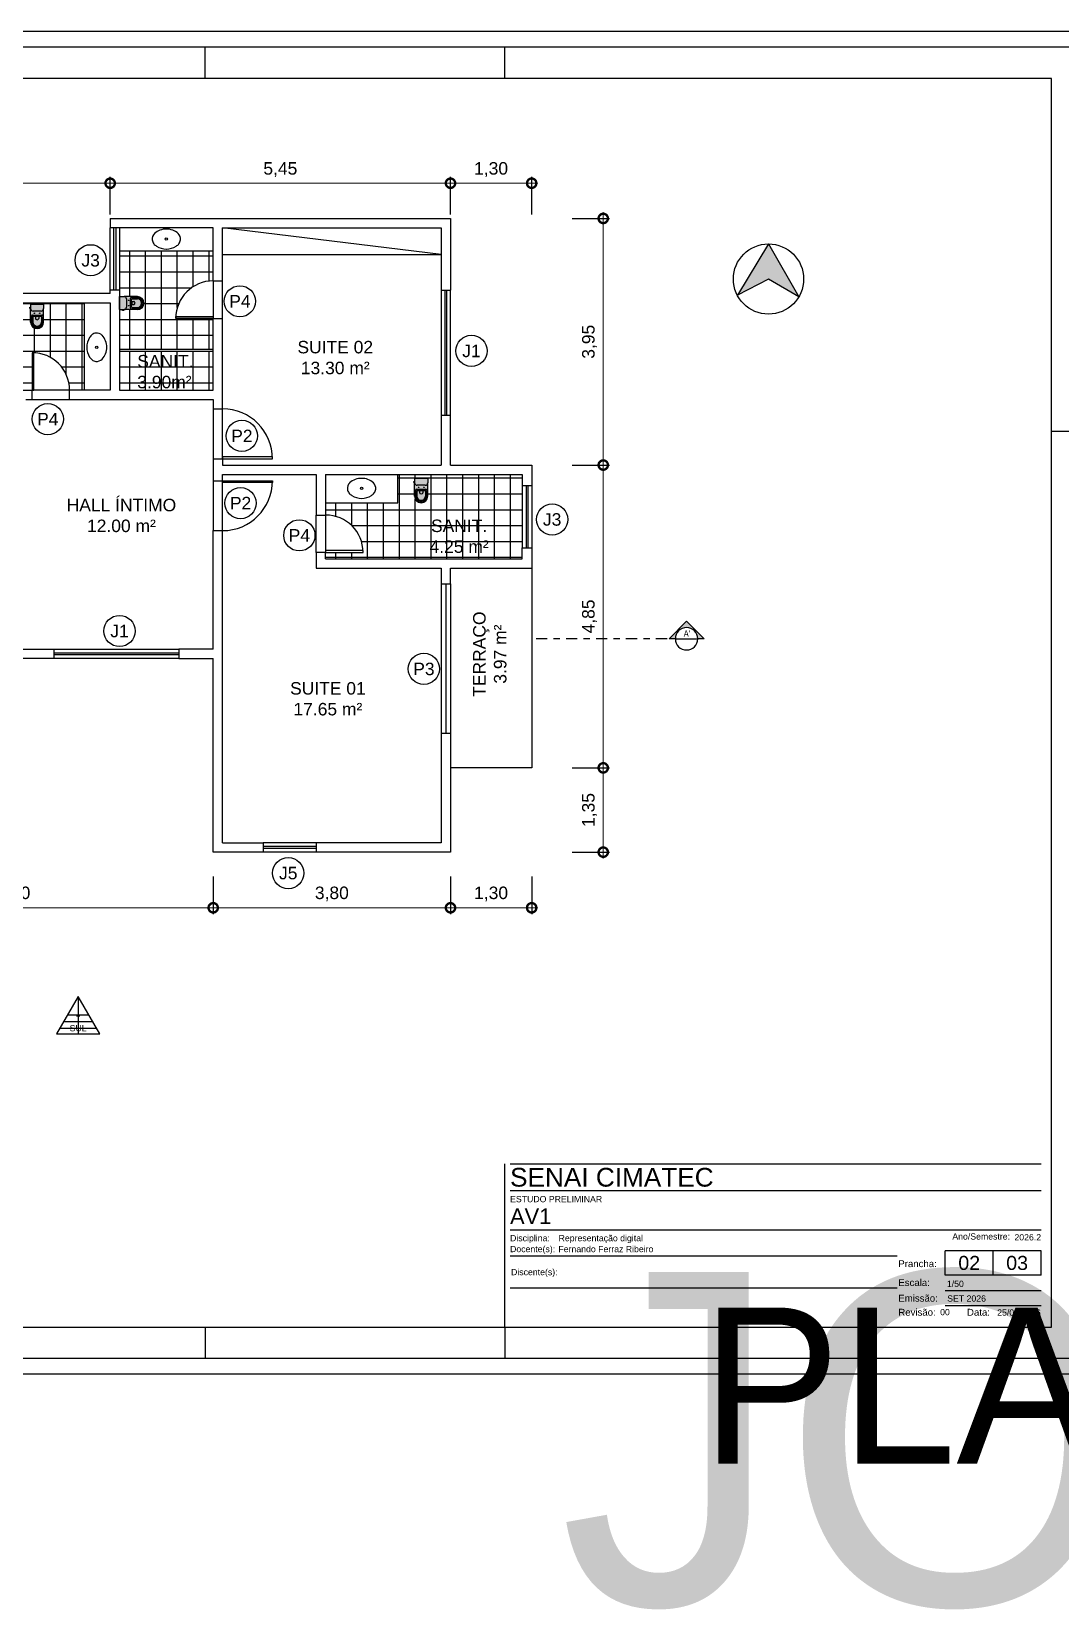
# Model space of a CAD drawing. Header units: metres. Extents: x 43 to 221, y 12 to 94.
# Drawn here: x 56.09 to 72.56, y 12.36 to 37.63 of the extents above; entities that cross this region are included whole.
import ezdxf
from ezdxf.enums import TextEntityAlignment as Align

# ---------------------------------------------------------------- set-up
doc = ezdxf.new("R2018")
doc.units = ezdxf.units.M
doc.header["$LTSCALE"] = 0.25
doc.linetypes.add('ACAD_ISO04W100', pattern=[30, 24, -3, 0, -3])
for name, color, linetype, true_color, plot in [('0_MRG_AUX', 7, 'Continuous', 0xecbcd1, False), ('CAR_0', 7, 'Continuous', 0xff6b00, False), ('SIMB_0', 7, 'Continuous', 0xfcc187, False)]:
    doc.layers.add(name, color=color, linetype=linetype, true_color=true_color, plot=plot)
for name, color, linetype in [('ARQ_ALV CT', 5, 'Continuous'), ('ARQ_ALV VS', 2, 'Continuous'), ('ARQ_DIV2', 2, 'Continuous'), ('ARQ_ESQ CT', 30, 'Continuous'), ('ARQ_ESQ VS', 2, 'Continuous'), ('ARQ_MOB 01', 1, 'Continuous'), ('ARQ_PISO', 1, 'Continuous'), ('ARQ_SAN 01', 1, 'Continuous'), ('ARQ_SAN 02', 2, 'Continuous'), ('ARQ_SIMB 01', 1, 'Continuous'), ('ARQ_TXT 01', 1, 'Continuous'), ('CAR_LINHAS_CINZA', 8, 'Continuous'), ('CAR_LINHAS_DESTAQUE', 3, 'Continuous'), ('CAR_TEXTO_CINZA', 8, 'Continuous'), ('CAR_TEXTO_PRETO', 1, 'Continuous'), ('MRG_EXTERNA', 1, 'Continuous'), ('MRG_INTERNA', 2, 'Continuous'), ('SIMB_01', 1, 'Continuous'), ('SIMB_02', 2, 'Continuous'), ('SIMB_PREENCHIMENTO', 253, 'Continuous'), ('SIMB_TXT', 1, 'Continuous')]:
    doc.layers.add(name, color=color, linetype=linetype)
doc.layers.add('ARQ_COTA_AZUL', color=5, linetype='Continuous', lineweight=20, true_color=0x0000ff)
doc.styles.add('Annot_2.0mm', font='arial.ttf', dxfattribs={"height": 2})
doc.styles.add('Arial', font='arial.ttf')
doc.styles.add('cota', font='arial.ttf')
doc.styles.add('R-60', font='techl___.ttf')
doc.styles.add('SIMB', font='arial.ttf')
doc.styles.get("Standard").update_dxf_attribs({"font": 'arial.ttf'})
doc.dimstyles.new('Info 01 - annot', dxfattribs={"dimtxt": 2, "dimasz": 3, "dimexe": 1, "dimexo": 1, "dimgap": 1, "dimtad": 1, "dimzin": 4, "dimtxsty": 'cota', "dimblk": 'DOTSMALL', "dimcen": 2, "dimdle": 1, "dimclrd": 256, "dimclre": 256, "dimclrt": 1, "dimazin": 2, "dimtfac": 0.09, "dimtix": 1, "dimtmove": 2, "dimatfit": 2, "dimfxl": 5, "dimfxlon": 1, "dimtolj": 1, "dimtzin": 4, "dimlwd": -1, "dimarcsym": 1})

# ---------------------------------------------------------------- blocks, each defined once
blk = doc.blocks.new('_DotSmall')
at = {"color": 0, "linetype": 'ByBlock', "const_width": 0.5}
blk.add_lwpolyline([(-0.0625, 0, 1), (0.0625, 0, 1)], format="xyb", close=True, dxfattribs=at)
blk = doc.blocks.new('*D17')
at = {"layer": 'ARQ_COTA_AZUL', "transparency": 16777216}
blk.add_line((57.245, 35.201), (62.895, 35.201), dxfattribs=at)
at = {"layer": 'ARQ_COTA_AZUL', "lineweight": -2, "transparency": 16777216}
for p, q in [((57.345, 34.701), (57.345, 35.301)), ((62.795, 34.701), (62.795, 35.301))]:
    blk.add_line(p, q, dxfattribs=at)
at = {"layer": 'ARQ_COTA_AZUL', "transparency": 16777216, "xscale": 0.3, "yscale": 0.3, "zscale": 0.3, "rotation": 180}
blk.add_blockref('_DotSmall', (57.345, 35.201), dxfattribs=at)
at = {"layer": 'ARQ_COTA_AZUL', "transparency": 16777216, "xscale": 0.3, "yscale": 0.3, "zscale": 0.3}
blk.add_blockref('_DotSmall', (62.795, 35.201), dxfattribs=at)
at = {"layer": 'ARQ_COTA_AZUL', "color": 1, "transparency": 16777216, "insert": (60.07, 35.42), "char_height": 0.2, "attachment_point": 5, "style": 'cota'}
blk.add_mtext('\\A1;5,45', dxfattribs=at)
blk = doc.blocks.new('*D18')
at = {"layer": 'ARQ_COTA_AZUL', "transparency": 16777216}
blk.add_line((51.345, 35.201), (57.445, 35.201), dxfattribs=at)
at = {"layer": 'ARQ_COTA_AZUL', "lineweight": -2, "transparency": 16777216}
for p, q in [((51.445, 34.701), (51.445, 35.301)), ((57.345, 34.701), (57.345, 35.301))]:
    blk.add_line(p, q, dxfattribs=at)
at = {"layer": 'ARQ_COTA_AZUL', "transparency": 16777216, "xscale": 0.3, "yscale": 0.3, "zscale": 0.3, "rotation": 180}
blk.add_blockref('_DotSmall', (51.445, 35.201), dxfattribs=at)
at = {"layer": 'ARQ_COTA_AZUL', "transparency": 16777216, "xscale": 0.3, "yscale": 0.3, "zscale": 0.3}
blk.add_blockref('_DotSmall', (57.345, 35.201), dxfattribs=at)
at = {"layer": 'ARQ_COTA_AZUL', "color": 1, "transparency": 16777216, "insert": (54.395, 35.421), "char_height": 0.2, "attachment_point": 5, "style": 'cota'}
blk.add_mtext('\\A1;5,90', dxfattribs=at)
blk = doc.blocks.new('*D19')
at = {"layer": 'ARQ_COTA_AZUL', "lineweight": -2, "transparency": 16777216}
for p, q in [((64.741, 34.637), (65.341, 34.637)), ((64.741, 30.687), (65.341, 30.687))]:
    blk.add_line(p, q, dxfattribs=at)
at = {"layer": 'ARQ_COTA_AZUL', "transparency": 16777216}
blk.add_line((65.241, 34.737), (65.241, 30.587), dxfattribs=at)
at = {"layer": 'ARQ_COTA_AZUL', "transparency": 16777216, "xscale": 0.3, "yscale": 0.3, "zscale": 0.3}
for p, rotation in [((65.241, 34.637), 90), ((65.241, 30.687), 270)]:
    blk.add_blockref('_DotSmall', p, dxfattribs=dict(at, rotation=rotation))
at = {"layer": 'ARQ_COTA_AZUL', "color": 1, "transparency": 16777216, "insert": (65.021, 32.662), "char_height": 0.2, "attachment_point": 5, "rotation": 90, "style": 'cota'}
blk.add_mtext('\\A1;3,95', dxfattribs=at)
blk = doc.blocks.new('*D20')
at = {"layer": 'ARQ_COTA_AZUL', "lineweight": -2, "transparency": 16777216}
for p, q in [((64.741, 30.687), (65.341, 30.687)), ((64.741, 25.837), (65.341, 25.837))]:
    blk.add_line(p, q, dxfattribs=at)
at = {"layer": 'ARQ_COTA_AZUL', "transparency": 16777216}
blk.add_line((65.241, 30.787), (65.241, 25.737), dxfattribs=at)
at = {"layer": 'ARQ_COTA_AZUL', "transparency": 16777216, "xscale": 0.3, "yscale": 0.3, "zscale": 0.3}
for p, rotation in [((65.241, 30.687), 90), ((65.241, 25.837), 270)]:
    blk.add_blockref('_DotSmall', p, dxfattribs=dict(at, rotation=rotation))
at = {"layer": 'ARQ_COTA_AZUL', "color": 1, "transparency": 16777216, "insert": (65.021, 28.262), "char_height": 0.2, "attachment_point": 5, "rotation": 90, "style": 'cota'}
blk.add_mtext('\\A1;4,85', dxfattribs=at)
blk = doc.blocks.new('*D21')
at = {"layer": 'ARQ_COTA_AZUL', "lineweight": -2, "transparency": 16777216}
for p, q in [((62.795, 24.096), (62.795, 23.496)), ((64.095, 24.096), (64.095, 23.496))]:
    blk.add_line(p, q, dxfattribs=at)
at = {"layer": 'ARQ_COTA_AZUL', "transparency": 16777216}
blk.add_line((64.195, 23.596), (62.695, 23.596), dxfattribs=at)
at = {"layer": 'ARQ_COTA_AZUL', "transparency": 16777216, "xscale": 0.3, "yscale": 0.3, "zscale": 0.3, "rotation": 180}
blk.add_blockref('_DotSmall', (62.795, 23.596), dxfattribs=at)
at = {"layer": 'ARQ_COTA_AZUL', "transparency": 16777216, "xscale": 0.3, "yscale": 0.3, "zscale": 0.3}
blk.add_blockref('_DotSmall', (64.095, 23.596), dxfattribs=at)
at = {"layer": 'ARQ_COTA_AZUL', "color": 1, "transparency": 16777216, "insert": (63.445, 23.817), "char_height": 0.2, "attachment_point": 5, "style": 'cota'}
blk.add_mtext('\\A1;1,30', dxfattribs=at)
blk = doc.blocks.new('*D22')
at = {"layer": 'ARQ_COTA_AZUL', "lineweight": -2, "transparency": 16777216}
for p, q in [((58.995, 24.096), (58.995, 23.496)), ((62.795, 24.096), (62.795, 23.496))]:
    blk.add_line(p, q, dxfattribs=at)
at = {"layer": 'ARQ_COTA_AZUL', "transparency": 16777216}
blk.add_line((62.895, 23.596), (58.895, 23.596), dxfattribs=at)
at = {"layer": 'ARQ_COTA_AZUL', "transparency": 16777216, "xscale": 0.3, "yscale": 0.3, "zscale": 0.3, "rotation": 180}
blk.add_blockref('_DotSmall', (58.995, 23.596), dxfattribs=at)
at = {"layer": 'ARQ_COTA_AZUL', "transparency": 16777216, "xscale": 0.3, "yscale": 0.3, "zscale": 0.3}
blk.add_blockref('_DotSmall', (62.795, 23.596), dxfattribs=at)
at = {"layer": 'ARQ_COTA_AZUL', "color": 1, "transparency": 16777216, "insert": (60.895, 23.817), "char_height": 0.2, "attachment_point": 5, "style": 'cota'}
blk.add_mtext('\\A1;3,80', dxfattribs=at)
blk = doc.blocks.new('*D23')
at = {"layer": 'ARQ_COTA_AZUL', "lineweight": -2, "transparency": 16777216}
for p, q in [((49.466, 27.564), (48.866, 27.564)), ((49.466, 24.464), (48.866, 24.464))]:
    blk.add_line(p, q, dxfattribs=at)
at = {"layer": 'ARQ_COTA_AZUL', "transparency": 16777216}
blk.add_line((48.966, 24.364), (48.966, 27.664), dxfattribs=at)
at = {"layer": 'ARQ_COTA_AZUL', "transparency": 16777216, "xscale": 0.3, "yscale": 0.3, "zscale": 0.3}
for p, rotation in [((48.966, 27.564), 90), ((48.966, 24.464), 270)]:
    blk.add_blockref('_DotSmall', p, dxfattribs=dict(at, rotation=rotation))
at = {"layer": 'ARQ_COTA_AZUL', "color": 1, "transparency": 16777216, "insert": (48.745, 26.014), "char_height": 0.2, "attachment_point": 5, "rotation": 90, "style": 'cota'}
blk.add_mtext('\\A1;3,10', dxfattribs=at)
blk = doc.blocks.new('*D24')
at = {"layer": 'ARQ_COTA_AZUL', "lineweight": -2, "transparency": 16777216}
for p, q in [((52.595, 24.096), (52.595, 23.496)), ((58.995, 24.096), (58.995, 23.496))]:
    blk.add_line(p, q, dxfattribs=at)
at = {"layer": 'ARQ_COTA_AZUL', "transparency": 16777216}
blk.add_line((59.095, 23.596), (52.495, 23.596), dxfattribs=at)
at = {"layer": 'ARQ_COTA_AZUL', "transparency": 16777216, "xscale": 0.3, "yscale": 0.3, "zscale": 0.3, "rotation": 180}
blk.add_blockref('_DotSmall', (52.595, 23.596), dxfattribs=at)
at = {"layer": 'ARQ_COTA_AZUL', "transparency": 16777216, "xscale": 0.3, "yscale": 0.3, "zscale": 0.3}
blk.add_blockref('_DotSmall', (58.995, 23.596), dxfattribs=at)
at = {"layer": 'ARQ_COTA_AZUL', "color": 1, "transparency": 16777216, "insert": (55.795, 23.817), "char_height": 0.2, "attachment_point": 5, "style": 'cota'}
blk.add_mtext('\\A1;6,40', dxfattribs=at)
blk = doc.blocks.new('*D26')
at = {"layer": 'ARQ_COTA_AZUL', "transparency": 16777216}
blk.add_line((62.695, 35.201), (64.195, 35.201), dxfattribs=at)
at = {"layer": 'ARQ_COTA_AZUL', "lineweight": -2, "transparency": 16777216}
for p, q in [((62.795, 34.701), (62.795, 35.301)), ((64.095, 34.701), (64.095, 35.301))]:
    blk.add_line(p, q, dxfattribs=at)
at = {"layer": 'ARQ_COTA_AZUL', "transparency": 16777216, "xscale": 0.3, "yscale": 0.3, "zscale": 0.3, "rotation": 180}
blk.add_blockref('_DotSmall', (62.795, 35.201), dxfattribs=at)
at = {"layer": 'ARQ_COTA_AZUL', "transparency": 16777216, "xscale": 0.3, "yscale": 0.3, "zscale": 0.3}
blk.add_blockref('_DotSmall', (64.095, 35.201), dxfattribs=at)
at = {"layer": 'ARQ_COTA_AZUL', "color": 1, "transparency": 16777216, "insert": (63.445, 35.421), "char_height": 0.2, "attachment_point": 5, "style": 'cota'}
blk.add_mtext('\\A1;1,30', dxfattribs=at)
blk = doc.blocks.new('COD_ESQ')
at = {"layer": 'SIMB_02'}
blk.add_circle((0, 0), 2.5, dxfattribs=at)
at = {"layer": 'SIMB_TXT', "style": 'SIMB'}
blk.add_attdef('CDESQ', text='', height=2, dxfattribs=at).set_placement((0, 0), align=Align.MIDDLE_CENTER)
blk = doc.blocks.new('*U35')
at = {"layer": 'SIMB_02'}
blk.add_circle((0, 0), 2.5, dxfattribs=at)
at = {"layer": 'SIMB_TXT', "style": 'SIMB'}
blk.add_attdef('CDESQ', text='', height=2, dxfattribs=at).set_placement((0, 0), align=Align.MIDDLE_CENTER)
blk = doc.blocks.new('*D29')
at = {"layer": 'ARQ_COTA_AZUL', "lineweight": -2, "transparency": 16777216}
for p, q in [((64.741, 25.837), (65.341, 25.837)), ((64.741, 24.487), (65.341, 24.487))]:
    blk.add_line(p, q, dxfattribs=at)
at = {"layer": 'ARQ_COTA_AZUL', "transparency": 16777216}
blk.add_line((65.241, 25.937), (65.241, 24.387), dxfattribs=at)
at = {"layer": 'ARQ_COTA_AZUL', "transparency": 16777216, "xscale": 0.3, "yscale": 0.3, "zscale": 0.3}
for p, rotation in [((65.241, 25.837), 90), ((65.241, 24.487), 270)]:
    blk.add_blockref('_DotSmall', p, dxfattribs=dict(at, rotation=rotation))
at = {"layer": 'ARQ_COTA_AZUL', "color": 1, "transparency": 16777216, "insert": (65.021, 25.162), "char_height": 0.2, "attachment_point": 5, "rotation": 90, "style": 'cota'}
blk.add_mtext('\\A1;1,35', dxfattribs=at)
blk = doc.blocks.new('*D31')
at = {"layer": 'ARQ_COTA_AZUL', "lineweight": -2, "transparency": 16777216}
for p, q in [((49.466, 34.637), (48.866, 34.637)), ((49.466, 33.437), (48.866, 33.437))]:
    blk.add_line(p, q, dxfattribs=at)
at = {"layer": 'ARQ_COTA_AZUL', "transparency": 16777216}
blk.add_line((48.966, 33.337), (48.966, 34.737), dxfattribs=at)
at = {"layer": 'ARQ_COTA_AZUL', "transparency": 16777216, "xscale": 0.3, "yscale": 0.3, "zscale": 0.3}
for p, rotation in [((48.966, 34.637), 90), ((48.966, 33.437), 270)]:
    blk.add_blockref('_DotSmall', p, dxfattribs=dict(at, rotation=rotation))
at = {"layer": 'ARQ_COTA_AZUL', "color": 1, "transparency": 16777216, "insert": (48.745, 34.037), "char_height": 0.2, "attachment_point": 5, "rotation": 90, "style": 'cota'}
blk.add_mtext('\\A1;1,20', dxfattribs=at)
blk = doc.blocks.new('A$C54387FCB')
blk.add_hatch(color=256).paths.add_polyline_path([(0, -1.125), (0.972, -1.691), (0, 0), (-0.998, -1.644)])
for p, q in [((0, 0), (-0.998, -1.644)), ((0, 0), (0.972, -1.691)), ((0, -1.125), (-0.998, -1.644)), ((0.972, -1.691), (0, -1.125))]:
    blk.add_line(p, q)
blk.add_circle((0, -1.125), 1.125)
blk = doc.blocks.new('CORTES')
blk.add_hatch(color=256).paths.add_polyline_path([(0, 9.32), (-9.32, 0), (-6, 0, -1), (6, 0), (9.32, 0)])
for p, q in [((0, 9.32), (-9.32, 0)), ((0, 9.32), (9.32, 0)), ((-9.32, 0), (-6, 0)), ((6, 0), (-6, 0)), ((6, 0), (9.32, 0))]:
    blk.add_line(p, q)
at = {"linetype": 'ACAD_ISO04W100'}
blk.add_line((10.36, 0), (82.68, 0), dxfattribs=at)
blk.add_circle((0, 0), 6)
at = {"style": 'R-60'}
for tag, height, p in [('INDICAÇÃO_DE_CORTE', 3.5, (0, 2.82)), ('INDICAÇÃO_DE_FOLHA', 2, (0, -3.06))]:
    blk.add_attdef(tag, text='', height=height, dxfattribs=at).set_placement(p, align=Align.MIDDLE_CENTER)
blk = doc.blocks.new('VASO_BELL')
at = {"true_color": 0xffffff}
h = blk.add_hatch(color=7, dxfattribs=at)
h.dxf.hatch_style = 1
edge = h.paths.add_edge_path()
edge.add_line((0, 0), (0.37, 0))
edge.add_line((0.37, 0), (0.37, -0.126))
edge.add_line((0.37, -0.126), (0.37, -0.505))
edge.add_arc((0.185, -0.505), 0.185, 180, 360, ccw=False)
edge.add_line((0, -0.505), (0, -0.126))
edge.add_line((0, -0.126), (0, 0))
h = blk.add_hatch(color=7, dxfattribs=at)
h.dxf.hatch_style = 1
h.paths.add_polyline_path([(-0.007, -0.086), (-0.022, -0.086), (-0.022, -0.121), (-0.007, -0.121)])
h = blk.add_hatch(color=7, dxfattribs=at)
h.dxf.hatch_style = 1
h.paths.add_polyline_path([(0, -0.089), (-0.007, -0.089), (-0.007, -0.117), (0, -0.117)])
at = {"layer": 'ARQ_SAN 01'}
for p, q in [((0.056, -0.361), (0.056, -0.505)), ((0.062, -0.361), (0.062, -0.505)), ((0.082, -0.336), (0.288, -0.336)), ((0.082, -0.342), (0.288, -0.342)), ((0.141, -0.353), (0.141, -0.406)), ((0.229, -0.353), (0.229, -0.406)), ((0.308, -0.361), (0.308, -0.505)), ((0.314, -0.361), (0.314, -0.505))]:
    blk.add_line(p, q, dxfattribs=at)
for centre in [(0.11, -0.255), (0.26, -0.255)]:
    blk.add_circle(centre, 0.0075, dxfattribs=at)
for centre, radius, start, end in [((0.082, -0.361), 0.025, 90, 180), ((0.082, -0.361), 0.019, 90, 180), ((0.191, -0.592), 0.244, 91.4264, 101.8331), ((0.168, -0.406), 0.027, 180, 229.1678), ((0.185, -0.386), 0.053, 229.1678, 310.8322), ((0.179, -0.592), 0.244, 78.1669, 88.5736), ((0.202, -0.406), 0.027, 310.8322, 0), ((0.288, -0.361), 0.025, 0, 90), ((0.288, -0.361), 0.019, 0, 90), ((0.185, -0.505), 0.129, 179.7773, 0.2227), ((0.185, -0.499), 0.123, 182.6006, 357.3994)]:
    blk.add_arc(centre, radius, start, end, dxfattribs=at)
at = {"layer": 'ARQ_SAN 02'}
for p, q in [((0, 0), (0, -0.126)), ((0, 0), (0.37, 0)), ((0.37, 0), (0.37, -0.126)), ((-0.022, -0.086), (-0.007, -0.086)), ((-0.022, -0.121), (-0.022, -0.086)), ((-0.022, -0.121), (-0.007, -0.121)), ((-0.007, -0.121), (-0.007, -0.086)), ((0, -0.089), (-0.007, -0.089)), ((0, -0.117), (-0.007, -0.117)), ((0, -0.505), (0, -0.126)), ((0.026, -0.331), (0.026, -0.505)), ((0.051, -0.306), (0.319, -0.306)), ((0.301, -0.195), (0.069, -0.195)), ((0.344, -0.331), (0.344, -0.505)), ((0.37, -0.505), (0.37, -0.126))]:
    blk.add_line(p, q, dxfattribs=at)
for centre, radius, start, end in [((0.069, -0.126), 0.069, 180, 270), ((0.051, -0.331), 0.025, 90, 180), ((0.301, -0.126), 0.069, 270, 0), ((0.319, -0.331), 0.025, 0, 90), ((0.185, -0.505), 0.185, 180, 0), ((0.185, -0.505), 0.159, 180, 0)]:
    blk.add_arc(centre, radius, start, end, dxfattribs=at)
blk = doc.blocks.new('A$C509A1624')
blk.add_circle((22.7, 16), 1.82)
for centre, radius, start, end in [((15.5, 12.9), 16.8, 120.5755, 141.2533), ((22.4, 3.4), 28.6, 89.5504, 122.828), ((22.9, 3.4), 28.6, 57.172, 90.4496), ((29.8, 12.9), 16.8, 38.7467, 59.4245), ((12.8, 16.1), 12.8, 174.578, 224.0021), ((13.5, 15.6), 13.6, 144.8047, 173.0573), ((22.4, 28.5), 28.5, 228.5041, 270.4838), ((22.9, 28.5), 28.5, 269.5162, 311.4959), ((32.5, 16.1), 12.8, 315.9979, 5.422), ((31.8, 15.6), 13.6, 6.9427, 35.1953)]:
    blk.add_arc(centre, radius, start, end)
blk = doc.blocks.new('ind_FCH_A')
at = {"layer": 'SIMB_0'}
for p, q in [((0, 8), (0, -4)), ((-3.39, 2.13), (3.39, 2.13)), ((-5.86, -2.14), (5.86, -2.14))]:
    blk.add_line(p, q, dxfattribs=at)
at = {"layer": 'SIMB_02'}
blk.add_line((-4.62, 0), (4.62, 0), dxfattribs=at)
blk.add_lwpolyline([(6.93, -4), (0, 8), (-6.93, -4)], close=True, dxfattribs=at)
at = {"layer": 'SIMB_TXT', "style": 'SIMB'}
for tag, height, p in [('00', 3.5, (0, 2.12)), ('000', 2, (0, -2.17))]:
    blk.add_attdef(tag, text='', height=height, dxfattribs=at).set_placement(p, align=Align.MIDDLE_CENTER)
blk = doc.blocks.new('FORMATO_A2mmD')
at = {"layer": '0_MRG_AUX'}
blk.add_lwpolyline([(5, -5), (5, 425), (-599, 425), (-599, -5)], close=True, dxfattribs=at)
at = {"layer": 'MRG_EXTERNA'}
blk.add_lwpolyline([(0, 0), (0, 420), (-594, 420), (-594, 0)], close=True, dxfattribs=at)
at = {"layer": 'MRG_INTERNA'}
for p, q in [((-281, 410), (-281, 420)), ((-185, 410), (-185, 420)), ((-185, 410), (-185, 420)), ((-10, 297), (0, 297)), ((-281, 10), (-281, 0)), ((-185, 10), (-185, 0)), ((-185, 10), (-185, 0))]:
    blk.add_line(p, q, dxfattribs=at)
blk.add_lwpolyline([(-569, 410), (-569, 10), (-10, 10), (-10, 410)], close=True, dxfattribs=at)
blk = doc.blocks.new('carimbo')
at = {"layer": 'CAR_0'}
for p, q in [((-0.175, 0), (-0.175, 0.05225)), ((0, 0), (0, 0.05225)), ((-0.175, 0), (0, 0))]:
    blk.add_line(p, q, dxfattribs=at)
at = {"layer": 'CAR_LINHAS_CINZA'}
for p, q in [((-0.17336, 0.05225), (-0.00329, 0.05225)), ((-0.17336, 0.04375), (-0.00329, 0.04375)), ((-0.00329, 0.031), (-0.17336, 0.031)), ((-0.04936, 0.02275), (-0.17336, 0.02275)), ((-0.04936, 0.0125), (-0.17336, 0.0125))]:
    blk.add_line(p, q, dxfattribs=at)
at = {"layer": 'CAR_LINHAS_DESTAQUE'}
for p, q in [((-0.00329, 0.02443), (-0.03396, 0.02443)), ((-0.03396, 0.01665), (-0.03396, 0.02443)), ((-0.01862, 0.01665), (-0.01862, 0.02443)), ((-0.00329, 0.01665), (-0.00329, 0.02443)), ((-0.00329, 0.01665), (-0.03396, 0.01665))]:
    blk.add_line(p, q, dxfattribs=at)
at = {"layer": 'CAR_TEXTO_CINZA'}
for p, q in [((-0.00329, 0.01165), (-0.03396, 0.01165)), ((-0.00329, 0.00685), (-0.03396, 0.00685))]:
    blk.add_line(p, q, dxfattribs=at)
at = {"layer": 'CAR_TEXTO_CINZA', "style": 'Arial'}
for s, height, p in [('Disciplina:', 0.002, (-0.17336, 0.0275)), ('Docente(s):', 0.002, (-0.17336, 0.024)), ('Ano/Semestre:', 0.002, (-0.03171, 0.02803)), ('Prancha: ', 0.0022, (-0.049, 0.01921)), ('Escala:', 0.0022, (-0.049, 0.01315)), ('Emissão:', 0.0022, (-0.049, 0.00815)), ('Revisão: ', 0.0022, (-0.049, 0.00365)), ('Data:', 0.0022, (-0.02701, 0.00365))]:
    blk.add_text(s, height=height, dxfattribs=at).set_placement(p)
blk.add_text('Discente(s):', height=0.002, dxfattribs=at).set_placement((-0.17305, 0.01762), align=Align.MIDDLE_LEFT)
at = {"layer": 'CAR_TEXTO_CINZA', "style": 'Arial', "flags": 8}
blk.add_attdef('FASE', (-0.17336, 0.04), '', height=0.002, dxfattribs=at)
blk.add_attdef('A/S', text='', height=0.002, dxfattribs=at).set_placement((-0.00329, 0.02776), align=Align.RIGHT)
at = {"layer": 'CAR_TEXTO_PRETO', "lineweight": 30, "flags": 104}
blk.add_attdef('TITULO_01', text='', height=0.003, dxfattribs=at).set_placement((-0.11218, 0.00625), align=Align.MIDDLE_CENTER)
at = {"layer": 'CAR_TEXTO_PRETO', "linetype": 'Continuous', "style": 'Arial', "flags": 8}
for tag, p, height in [('IES-CURSO', (-0.17336, 0.045), 0.006), ('NOME', (-0.17336, 0.033), 0.005)]:
    blk.add_attdef(tag, p, '', height=height, dxfattribs=at)
at = {"layer": 'CAR_TEXTO_PRETO', "style": 'Arial', "flags": 8}
for tag, p in [('DOCENTE', (-0.15788, 0.024)), ('DISCIPLINA', (-0.15782, 0.0275)), ('DATAEMISSÃO', (-0.03335, 0.00815)), ('REVN', (-0.03563, 0.00379))]:
    blk.add_attdef(tag, p, '', height=0.002, dxfattribs=at)
for tag, p in [('NUM', (-0.02629, 0.02054)), ('TOT', (-0.01095, 0.02054))]:
    blk.add_attdef(tag, text='', height=0.0045, dxfattribs=at).set_placement(p, align=Align.MIDDLE_CENTER)
at = {"layer": 'CAR_TEXTO_PRETO', "lineweight": 30, "flags": 104}
blk.add_attdef('DISCENTE', text='', height=0.002, dxfattribs=at).set_placement((-0.15757, 0.01762), align=Align.MIDDLE_LEFT)
at = {"layer": 'CAR_TEXTO_PRETO', "style": 'Arial'}
blk.add_attdef('ESCALA', (-0.03346, 0.01285), '', height=0.002, dxfattribs=at)
at = {"layer": 'CAR_TEXTO_PRETO', "style": 'Arial', "flags": 8}
blk.add_attdef('REVDATA', text='', height=0.002, dxfattribs=at).set_placement((-0.00337, 0.00365), align=Align.RIGHT)

msp = doc.modelspace()

# ---------------------------------------------------------------- hatches: boundary and pattern name
at = {"layer": 'SIMB_PREENCHIMENTO', "true_color": 0x636466}
h = msp.add_hatch(dxfattribs=at)
h.set_pattern_fill('NET', color=251, scale=0.08)
h.paths.add_polyline_path([(56.928, 33.287), (55.945, 33.287), (55.718, 33.287), (55.718, 31.887), (56.095, 31.887), (56.095, 32.487), (56.125, 32.487), (56.125, 32.487, -0.399638), (56.695, 31.887), (56.928, 31.887)])
h.paths.add_polyline_path([(56.07, 32.977), (56.07, 33.195), (56.057, 33.195), (56.057, 33.215), (56.07, 33.215), (56.07, 33.264), (56.28, 33.264), (56.28, 33.192), (56.28, 32.977, -1)], flags=16)
h.paths.add_polyline_path([(56.084, 32.977), (56.084, 33.076, -0.414214), (56.099, 33.09), (56.251, 33.09, -0.414214), (56.265, 33.076), (56.265, 32.977, -1)], flags=0)
h.paths.add_polyline_path([(56.248, 32.977), (56.244, 32.98, -1), (56.105, 32.98), (56.102, 32.977, 1.003863)], flags=0)
h.paths.add_polyline_path([(56.15, 33.063), (56.15, 33.033, 0.217888), (56.155, 33.022, 0.372217), (56.194, 33.022, 0.217888), (56.2, 33.033), (56.2, 33.063, 0.045439), (56.175, 33.066, 0.045439)], flags=0)
h.paths.add_polyline_path([(56.213, 33.119, -1), (56.221, 33.119, -1)], flags=0)
h.paths.add_polyline_path([(56.128, 33.119, -1), (56.136, 33.119, -1)], flags=0)
h.paths.add_polyline_path([(55.697, 33.287), (54.945, 33.287), (54.945, 31.887), (55.697, 31.887)])
h.paths.add_polyline_path([(58.995, 33.637), (58.995, 34.116), (57.495, 34.116), (57.495, 33.487), (57.495, 33.387), (57.567, 33.387), (57.782, 33.387, -1), (57.782, 33.177), (57.564, 33.177), (57.564, 33.165), (57.544, 33.165), (57.544, 33.177), (57.495, 33.177), (57.495, 32.543), (58.995, 32.543), (58.995, 33.037), (58.395, 33.037), (58.395, 33.067), (58.396, 33.067, -0.399638)])
h.paths.add_polyline_path([(58.995, 32.504), (57.495, 32.504), (57.495, 31.887), (58.995, 31.887)])
h.paths.add_polyline_path([(63.945, 30.362), (63.945, 30.537), (61.949, 30.537), (61.949, 30.084), (60.795, 30.084), (60.795, 29.887, -0.399638), (61.395, 29.317), (61.395, 29.317), (61.395, 29.287), (60.795, 29.287), (60.795, 29.187), (63.945, 29.187), (63.945, 29.362)])
h.paths.add_polyline_path([(62.221, 30.189), (62.221, 30.404), (62.221, 30.409), (62.217, 30.409), (62.217, 30.407), (62.208, 30.407), (62.208, 30.427), (62.217, 30.427), (62.221, 30.425), (62.221, 30.475), (62.43, 30.475), (62.43, 30.404), (62.43, 30.189, -1)], flags=16)
h.paths.add_polyline_path([(62.235, 30.189), (62.235, 30.288, -0.414214), (62.249, 30.302), (62.402, 30.302, -0.414214), (62.416, 30.288), (62.416, 30.189, -1)], flags=0)
h.paths.add_polyline_path([(62.253, 30.188), (62.253, 30.271, -0.414214), (62.267, 30.285), (62.384, 30.285, -0.414214), (62.398, 30.271), (62.398, 30.189, -1)], flags=0)
h.paths.add_polyline_path([(62.256, 30.189), (62.256, 30.271, -0.414214), (62.267, 30.281), (62.384, 30.281, -0.414214), (62.395, 30.271), (62.395, 30.189, -0.955612)], flags=0)
h.paths.add_polyline_path([(62.306, 30.233, -0.217888), (62.301, 30.245), (62.301, 30.275, -0.045439), (62.325, 30.278, -0.045439), (62.35, 30.275), (62.35, 30.245, -0.217888), (62.345, 30.233, -0.372217)], flags=0)
h.paths.add_polyline_path([(62.279, 30.331, -1), (62.287, 30.331, -1)], flags=0)
h.paths.add_polyline_path([(62.364, 30.331, -1), (62.372, 30.331, -1)], flags=0)
h.paths.add_polyline_path([(55.684, 32.156), (55.684, 33.157), (54.938, 33.157), (54.938, 32.156)], flags=9)
h.paths.add_polyline_path([(57.717, 31.804), (58.717, 31.804), (58.717, 32.55), (57.717, 32.55)], flags=9)
h.paths.add_polyline_path([(62.41, 29.167), (63.458, 29.167), (63.458, 29.913), (62.41, 29.913)], flags=9)

# ---------------------------------------------------------------- linework, layer by layer
at = {"layer": 'ARQ_ALV CT'}
for p, q in [((57.345, 34.637), (62.795, 34.637)), ((57.345, 34.637), (57.345, 34.487)), ((62.795, 34.637), (62.795, 33.487)), ((58.995, 34.487), (57.345, 34.487)), ((58.995, 33.637), (58.995, 34.487)), ((59.145, 33.637), (59.145, 34.487)), ((59.145, 34.487), (62.645, 34.487)), ((62.645, 34.487), (62.645, 33.487)), ((58.995, 33.637), (59.145, 33.637)), ((57.345, 33.437), (55.945, 33.437)), ((57.495, 33.487), (57.345, 33.487)), ((57.345, 33.437), (57.345, 33.487)), ((57.495, 33.487), (57.495, 31.887)), ((62.645, 33.487), (62.795, 33.487)), ((55.945, 33.287), (57.345, 33.287)), ((57.345, 33.287), (57.345, 31.887)), ((58.995, 33.037), (59.145, 33.037)), ((58.995, 31.887), (58.995, 33.037)), ((59.145, 31.587), (59.145, 33.037)), ((54.945, 31.887), (56.095, 31.887)), ((56.095, 31.737), (56.095, 31.887)), ((56.695, 31.737), (56.695, 31.887)), ((57.345, 31.887), (56.695, 31.887)), ((57.495, 31.887), (58.995, 31.887)), ((55.995, 31.737), (56.095, 31.737)), ((56.695, 31.737), (58.995, 31.737)), ((58.995, 31.737), (58.995, 31.587)), ((58.995, 31.587), (59.145, 31.587)), ((62.645, 31.487), (62.645, 30.687)), ((62.645, 31.487), (62.795, 31.487)), ((62.795, 30.687), (62.795, 31.487)), ((58.995, 30.787), (59.145, 30.787)), ((58.995, 30.787), (58.995, 30.437)), ((59.145, 30.787), (59.145, 30.687)), ((59.145, 30.687), (62.645, 30.687)), ((62.795, 30.687), (64.095, 30.687)), ((64.095, 30.687), (64.095, 30.362)), ((58.995, 30.437), (59.145, 30.437)), ((59.145, 30.437), (59.145, 30.537)), ((59.145, 30.537), (60.645, 30.537)), ((60.645, 30.537), (60.645, 29.887)), ((60.795, 30.537), (63.945, 30.537)), ((60.795, 30.537), (60.795, 29.887)), ((63.945, 30.537), (63.945, 30.362)), ((63.945, 30.362), (64.095, 30.362)), ((60.645, 29.887), (60.795, 29.887)), ((58.995, 29.637), (59.145, 29.637)), ((58.995, 27.737), (58.995, 29.637)), ((59.145, 24.637), (59.145, 29.637)), ((63.945, 29.187), (63.945, 29.362)), ((63.945, 29.362), (64.095, 29.362)), ((64.095, 29.362), (64.095, 29.037)), ((60.645, 29.287), (60.645, 29.037)), ((60.795, 29.287), (60.645, 29.287)), ((60.795, 29.187), (60.795, 29.287)), ((60.795, 29.187), (63.945, 29.187)), ((60.645, 29.037), (62.645, 29.037)), ((62.645, 29.037), (62.645, 28.787)), ((62.795, 28.787), (62.795, 29.037)), ((62.795, 29.037), (64.095, 29.037)), ((62.645, 28.787), (62.795, 28.787)), ((55.695, 27.737), (56.445, 27.737)), ((56.445, 27.587), (55.695, 27.587)), ((56.445, 27.737), (56.445, 27.587)), ((58.995, 27.737), (58.445, 27.737)), ((58.445, 27.737), (58.445, 27.587)), ((58.445, 27.587), (58.995, 27.587)), ((58.995, 24.487), (58.995, 27.587)), ((62.645, 26.387), (62.645, 24.637)), ((62.795, 26.387), (62.645, 26.387)), ((62.795, 26.387), (62.795, 24.487)), ((59.145, 24.637), (59.795, 24.637)), ((59.795, 24.637), (59.795, 24.487)), ((62.645, 24.637), (60.645, 24.637)), ((60.645, 24.637), (60.645, 24.487)), ((59.795, 24.487), (58.995, 24.487)), ((62.795, 24.487), (60.645, 24.487))]:
    msp.add_line(p, q, dxfattribs=at)
at = {"layer": 'ARQ_ALV VS'}
for p, q in [((57.345, 33.487), (57.345, 34.487)), ((57.495, 34.487), (57.495, 33.487)), ((62.645, 33.487), (62.645, 31.487)), ((62.795, 31.487), (62.795, 33.487)), ((63.945, 30.362), (63.945, 29.362)), ((64.095, 30.362), (64.095, 29.362)), ((60.645, 24.637), (59.795, 24.637)), ((60.645, 24.487), (59.795, 24.487))]:
    msp.add_line(p, q, dxfattribs=at)
at = {"layer": 'ARQ_DIV2'}
for points in [[(61.949, 30.084), (61.949, 30.537)], [(60.795, 30.084), (61.949, 30.084)]]:
    msp.add_lwpolyline(points, dxfattribs=at)
at = {"layer": 'ARQ_ESQ CT'}
for p, q in [((57.405, 33.487), (57.405, 34.487)), ((57.435, 34.487), (57.435, 33.487)), ((62.705, 33.487), (62.705, 31.487)), ((62.735, 31.487), (62.735, 33.487)), ((64.005, 30.362), (64.005, 29.362)), ((64.035, 30.362), (64.035, 29.362)), ((56.445, 27.677), (58.445, 27.677)), ((58.445, 27.647), (56.445, 27.647)), ((60.645, 24.577), (59.795, 24.577)), ((60.645, 24.547), (59.795, 24.547))]:
    msp.add_line(p, q, dxfattribs=at)
for points in [[(58.995, 33.037), (58.395, 33.037), (58.395, 33.067), (58.995, 33.067)], [(56.095, 31.887), (56.125, 31.887), (56.125, 32.487), (56.095, 32.487)], [(59.945, 30.787), (59.945, 30.817), (59.145, 30.817), (59.145, 30.787)], [(59.145, 30.437), (59.945, 30.437), (59.945, 30.407), (59.145, 30.407)], [(60.795, 29.287), (61.395, 29.287), (61.395, 29.317), (60.795, 29.317)]]:
    msp.add_lwpolyline(points, close=True, dxfattribs=at)
at = {"layer": 'ARQ_ESQ VS'}
for p, q in [((56.445, 27.737), (58.445, 27.737)), ((58.445, 27.587), (56.445, 27.587))]:
    msp.add_line(p, q, dxfattribs=at)
at = {"layer": 'ARQ_MOB 01'}
msp.add_lwpolyline([(59.145, 34.062), (62.645, 34.062), (59.145, 34.487)], dxfattribs=at)
at = {"layer": 'ARQ_PISO'}
for p, q in [((58.995, 33.637), (58.995, 33.037)), ((59.145, 33.037), (59.145, 33.637)), ((56.695, 31.887), (56.095, 31.887)), ((56.095, 31.737), (56.695, 31.737)), ((58.995, 31.587), (58.995, 30.787)), ((59.145, 30.787), (59.145, 31.587)), ((58.995, 30.437), (58.995, 29.637)), ((59.145, 29.637), (59.145, 30.437)), ((60.645, 29.287), (60.645, 29.887)), ((60.795, 29.887), (60.795, 29.287)), ((64.095, 29.037), (64.095, 25.837)), ((62.645, 28.787), (62.645, 26.387)), ((64.095, 25.837), (62.795, 25.837))]:
    msp.add_line(p, q, dxfattribs=at)
at = {"layer": 'ARQ_SAN 02'}
for p, q in [((57.495, 34.116), (58.995, 34.116)), ((56.928, 33.287), (56.928, 31.887)), ((57.495, 32.543), (58.995, 32.543)), ((58.995, 32.504), (57.495, 32.504))]:
    msp.add_line(p, q, dxfattribs=at)
at = {"layer": 'ARQ_SIMB 01'}
for centre, radius, start, end in [((58.995, 33.037), 0.6, 90, 180), ((56.095, 31.887), 0.6, 0, 90), ((59.145, 30.787), 0.8, 0, 90), ((59.145, 30.437), 0.8, 270, 0), ((60.795, 29.287), 0.6, 0, 90)]:
    msp.add_arc(centre, radius, start, end, dxfattribs=at)
at = {"layer": 'SIMB_01'}
msp.add_line((62.795, 28.787), (62.795, 26.387), dxfattribs=at)
msp.add_lwpolyline([(62.72, 28.787), (62.72, 26.387)], dxfattribs=at)

# ---------------------------------------------------------------- block references
for name, p, xscale, yscale, zscale in [('FORMATO_A2mmD', (72.917, 16.38), 0.05, 0.05, 0.05), ('A$C54387FCB', (67.888, 34.229), 0.5, 0.5, 0.5)]:
    msp.add_blockref(name, p, dxfattribs=dict(xscale=xscale, yscale=yscale, zscale=zscale))
ref = msp.add_blockref('CORTES', (66.576, 27.905), dxfattribs=dict(xscale=-0.03000000000001819, yscale=0.03000000000001819, zscale=0.03))
ref.add_attrib('INDICAÇÃO_DE_CORTE', "A'", dxfattribs={"height": 0.105, "style": 'R-60'}).set_placement((66.581, 27.989), align=Align.MIDDLE_CENTER)
at = {"xscale": 0.05, "yscale": 0.05, "zscale": 0.05}
msp.add_blockref('ind_FCH_A', (56.832, 21.777), dxfattribs=at).add_auto_attribs({'00': '-', '000': 'SUL'})
ref = msp.add_blockref('carimbo', (72.417, 16.88), dxfattribs=dict(xscale=50, yscale=50, zscale=50))
ref.add_attrib('FASE', 'ESTUDO PRELIMINAR', (63.749, 18.88), dxfattribs={"layer": 'CAR_TEXTO_CINZA', "height": 0.1, "style": 'Arial', "flags": 8})
ref.add_attrib('NOME', 'AV1', (63.749, 18.53), dxfattribs={"layer": 'CAR_TEXTO_PRETO', "linetype": 'Continuous', "height": 0.25, "style": 'Arial', "flags": 8})
ref.add_attrib('DISCIPLINA', 'Representação digital', (64.526, 18.255), dxfattribs={"layer": 'CAR_TEXTO_PRETO', "height": 0.1, "style": 'Arial', "flags": 8})
ref.add_attrib('DOCENTE', 'Fernando Ferraz Ribeiro', (64.523, 18.08), dxfattribs={"layer": 'CAR_TEXTO_PRETO', "height": 0.1, "style": 'Arial', "flags": 8})
lines = msp.add_mtext('PLANTA PAVIMENTO SUPERIOR', dxfattribs={"layer": 'CAR_TEXTO_PRETO', "insert": (66.808, 17.193), "char_height": 2.5, "attachment_point": 1})
ref.add_attrib('TITULO_01', '', (66.808, 17.193), dxfattribs={"flags": 104}).embed_mtext(lines)
ref.add_attrib('ESCALA', '1/50', (70.744, 17.523), dxfattribs={"layer": 'CAR_TEXTO_PRETO', "height": 0.1, "style": 'Arial'})
ref.add_attrib('DATAEMISSÃO', 'SET 2026', (70.749, 17.288), dxfattribs={"layer": 'CAR_TEXTO_PRETO', "height": 0.1, "style": 'Arial', "flags": 8})
ref.add_attrib('NUM', '02', dxfattribs={"layer": 'CAR_TEXTO_PRETO', "height": 0.225, "style": 'Arial', "flags": 8}).set_placement((71.102, 17.908), align=Align.MIDDLE_CENTER)
ref.add_attrib('TOT', '03', dxfattribs={"layer": 'CAR_TEXTO_PRETO', "height": 0.225, "style": 'Arial', "flags": 8}).set_placement((71.869, 17.908), align=Align.MIDDLE_CENTER)
ref.add_attrib('REVN', '00', (70.636, 17.07), dxfattribs={"layer": 'CAR_TEXTO_PRETO', "height": 0.1, "style": 'Arial', "flags": 8})
ref.add_attrib('REVDATA', '25/09/2026', dxfattribs={"layer": 'CAR_TEXTO_PRETO', "height": 0.1, "style": 'Arial', "flags": 8}).set_placement((72.249, 17.063), align=Align.RIGHT)
ref.add_attrib('IES-CURSO', 'SENAI CIMATEC', (63.749, 19.13), dxfattribs={"layer": 'CAR_TEXTO_PRETO', "linetype": 'Continuous', "height": 0.3, "style": 'Arial', "flags": 8})
ref.add_attrib('A/S', '2026.2', dxfattribs={"layer": 'CAR_TEXTO_CINZA', "height": 0.1, "style": 'Arial', "flags": 8}).set_placement((72.253, 18.268), align=Align.RIGHT)
lines = msp.add_mtext('JOÃO VICTOR MELO E MARIA CLARA GOMES', dxfattribs={"layer": 'CAR_TEXTO_PRETO', "insert": (64.538, 17.762), "char_height": 5.32824, "attachment_point": 1})
ref.add_attrib('DISCENTE', '', (64.538, 17.762), dxfattribs={"flags": 104}).embed_mtext(lines)
at = {"layer": 'ARQ_ALV CT', "xscale": 0.1, "yscale": 0.1, "zscale": 0.1}
for name, p, values in [('COD_ESQ', (57.032, 33.967), {'CDESQ': 'J3'}), ('COD_ESQ', (59.422, 33.31), {'CDESQ': 'P4'}), ('*U35', (63.13, 32.515), {'CDESQ': 'J1'}), ('COD_ESQ', (56.346, 31.423), {'CDESQ': 'P4'}), ('COD_ESQ', (59.454, 31.154), {'CDESQ': 'P2'}), ('COD_ESQ', (59.433, 30.078), {'CDESQ': 'P2'}), ('COD_ESQ', (64.423, 29.816), {'CDESQ': 'J3'}), ('COD_ESQ', (60.375, 29.561), {'CDESQ': 'P4'}), ('COD_ESQ', (57.495, 28.029), {'CDESQ': 'J1'}), ('COD_ESQ', (62.369, 27.422), {'CDESQ': 'P3'}), ('COD_ESQ', (60.197, 24.152), {'CDESQ': 'J5'})]:
    msp.add_blockref(name, p, dxfattribs=at).add_auto_attribs(values)
at = {"layer": 'ARQ_PISO', "xscale": 0.5672744078501802, "yscale": 0.5672744078501802, "zscale": 0.5672744078501802, "rotation": 90}
msp.add_blockref('VASO_BELL', (57.495, 33.177), dxfattribs=at)
at = {"layer": 'ARQ_PISO', "xscale": 0.5672744078501802, "yscale": 0.5672744078501802, "zscale": 0.5672744078501802}
for p in [(56.07, 33.264), (62.221, 30.475)]:
    msp.add_blockref('VASO_BELL', p, dxfattribs=at)
at = {"layer": 'ARQ_SAN 02', "xscale": 0.01000000000021828, "yscale": 0.01000000000021828, "zscale": 0.01000000000021828}
for p, rotation in [((58.471, 34.467), 180), ((57.29, 32.347), 90), ((61.598, 30.474), 180)]:
    msp.add_blockref('A$C509A1624', p, dxfattribs=dict(at, rotation=rotation))

# ---------------------------------------------------------------- texts
at = {"layer": 'ARQ_TXT 01', "char_height": 0.2, "attachment_point": 1, "style": 'Annot_2.0mm'}
for s, insert, width in [('\\pxqc;SUITE 02\\P13.30 m²', (59.865, 32.676), 2.16881), ('SANIT. \\P3.90m²', (57.779, 32.45), 0.89422), ('\\pxqc;HALL ÍNTIMO\\P12.00 m²', (56.347, 30.147), 2.35637), ('\\pxqc;SANIT.\\P4.25 m²', (61.921, 29.814), 2.02392), ('\\pxqc;SUITE 01\\P17.65 m²', (59.829, 27.211), 2.00467)]:
    msp.add_mtext(s, dxfattribs=dict(at, insert=insert, width=width))
at = {"layer": 'ARQ_TXT 01', "insert": (63.157, 26.601), "char_height": 0.2, "width": 2.11542, "attachment_point": 1, "rotation": 90, "style": 'Annot_2.0mm'}
msp.add_mtext('\\pxqc;TERRAÇO \\P3.97 m²', dxfattribs=at)

# ---------------------------------------------------------------- dimensions: what is measured, and where the dimension line sits
at = {"layer": 'ARQ_COTA_AZUL'}
for base, p1, p2, picture, middle in [((57.345, 35.201), (51.445, 32.089), (57.345, 32.139), '*D18', (54.395, 35.421)), ((62.795, 35.201), (57.345, 33.321), (62.795, 33.321), '*D17', (60.07, 35.42)), ((64.095, 35.201), (62.795, 29.371), (64.095, 29.371), '*D26', (63.445, 35.421)), ((52.595, 23.596), (58.995, 29.434), (52.595, 29.434), '*D24', (55.795, 23.817)), ((62.795, 23.596), (64.095, 27.684), (62.795, 28.234), '*D21', (63.445, 23.817)), ((58.995, 23.596), (62.795, 26.334), (58.995, 26.334), '*D22', (60.895, 23.817))]:
    dim = msp.add_linear_dim(base=base, p1=p1, p2=p2, dimstyle='Info 01 - annot', dxfattribs=at)
    dim.commit()
    dim.dimension.update_dxf_attribs({"geometry": picture, "text_midpoint": middle})
for base, p1, p2, picture, middle in [((48.966, 34.637), (59.521, 33.437), (59.521, 34.637), '*D31', (48.745, 34.037)), ((65.241, 30.687), (59.346, 34.637), (59.346, 30.687), '*D19', (65.021, 32.662)), ((65.241, 25.837), (60.546, 30.687), (60.546, 25.837), '*D20', (65.021, 28.262)), ((48.966, 27.564), (61.171, 24.464), (61.171, 27.564), '*D23', (48.745, 26.014)), ((65.241, 24.487), (59.246, 25.837), (59.246, 24.487), '*D29', (65.021, 25.162))]:
    dim = msp.add_linear_dim(base=base, p1=p1, p2=p2, angle=90, dimstyle='Info 01 - annot', dxfattribs=at)
    dim.commit()
    dim.dimension.update_dxf_attribs({"geometry": picture, "text_midpoint": middle})

doc.saveas('drawing.dxf')
